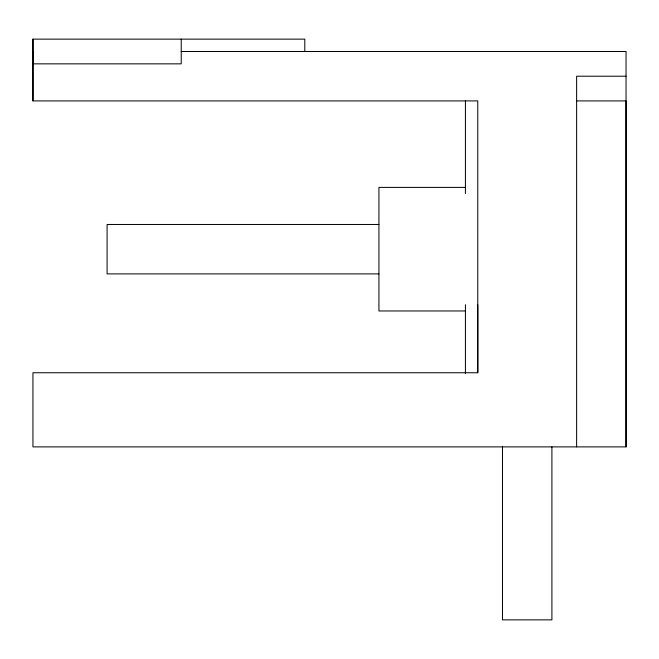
<?xml version="1.0" encoding="UTF-8"?>
<svg xmlns="http://www.w3.org/2000/svg" width="659" height="659" viewBox="0 0 659 659"><rect width="100%" height="100%" fill="white"/><g stroke="black" fill="none" stroke-linecap="round" stroke-linejoin="round"><path stroke-width="0.99" d="M304.796 51.493L304.796 39.136L32.958 39.136L32.95 63.849L181.233 63.849L181.233 39.136M576.625 100.909L626.05 100.909L626.05 446.884L32.95 446.884L32.95 372.747L477.775 372.747L477.767 100.909L32.95 100.909L32.95 51.493M477.775 372.747L477.775 304.829M181.233 51.493L626.042 51.493L626.05 446.884M626.05 76.205L576.625 76.205L576.625 446.884M465.419 187.403L378.925 187.403L378.925 310.966L465.419 310.966M378.917 224.472L107.087 224.472L107.087 273.897L378.917 273.897M551.904 446.884L551.904 619.864L502.479 619.864L502.479 446.884M465.419 100.909L465.419 193.581M465.419 304.73L465.419 373.604M32.958 39.136L32.95 100.909"/></g></svg>
